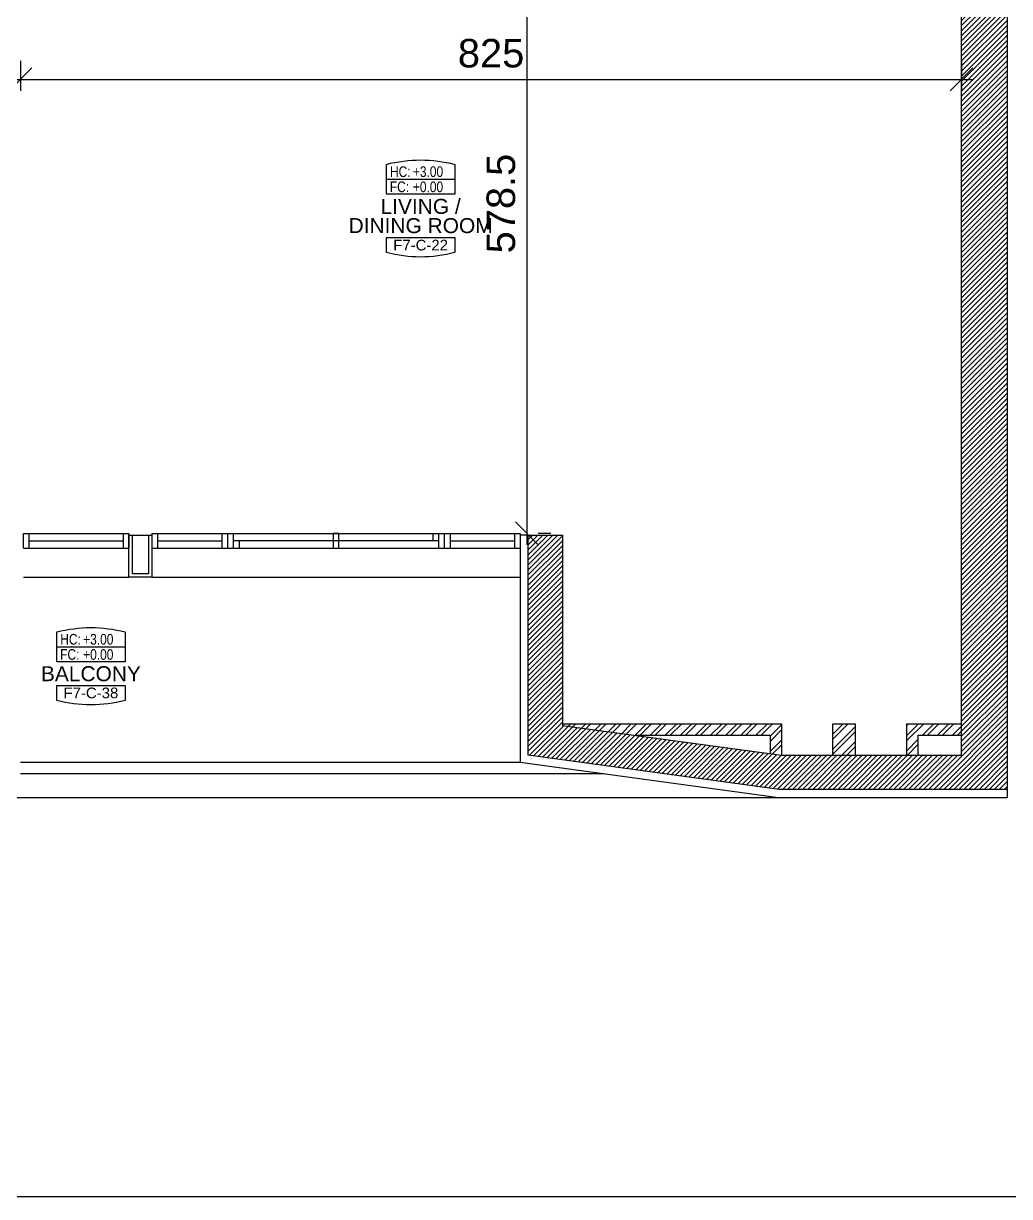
# Model space of a CAD drawing. Header units: metres. Extents: x 0 to 44.4, y -5.9 to 58.5.
# Drawn here: x 18.7 to 27.35, y 0 to 10.29 of the extents above; entities that cross this region are included whole.
import ezdxf
from ezdxf.enums import TextEntityAlignment as Align

# ---------------------------------------------------------------- set-up
doc = ezdxf.new("R2010")
doc.units = ezdxf.units.M
doc.header["$MEASUREMENT"] = 0
doc.header["$PDMODE"] = 3
doc.header["$PDSIZE"] = 0.3
doc.layers.get('0').update_dxf_attribs({"linetype": 'CONTINUOUS'})
doc.layers.get('DEFPOINTS').update_dxf_attribs({"linetype": 'CONTINUOUS'})
for name, color, linetype in [('A-ALU', 9, 'CONTINUOUS'), ('A-ANNO-IDTAG', 7, 'CONTINUOUS'), ('A-BALUST', 1, 'CONTINUOUS'), ('a-dim', 3, 'CONTINUOUS'), ('A-HATCH-CONC', 8, 'CONTINUOUS'), ('A-HATCH-WALL', 8, 'CONTINUOUS'), ('A-PROJECTION', 8, 'CONTINUOUS'), ('A-REVETEMENT', 1, 'CONTINUOUS'), ('a-stru-fac', 200, 'CONTINUOUS'), ('A-WALL', 4, 'CONTINUOUS'), ('Parcelle$0$N-PLOT', 5, 'CONTINUOUS'), ('S-2ND-3RD-4-5-6TH$0$N-PLOT', 5, 'CONTINUOUS'), ('S-7TH$0$A-STR 7-8TH', 2, 'CONTINUOUS'), ('S-7TH$0$N-PLOT', 5, 'CONTINUOUS')]:
    doc.layers.add(name, color=color, linetype=linetype)
doc.styles.add('A100-STEXT', font='ARIAL.TTF', dxfattribs={"height": 0.25})
doc.styles.add('BLOCK', font='ARIAL.TTF', dxfattribs={"width": 0.8, "height": 0.25})
doc.dimstyles.new('A100-DIM', dxfattribs={"dimtxt": 0.25, "dimasz": 0.2, "dimexe": 0.1, "dimexo": 0.3, "dimgap": 0.1, "dimtad": 1, "dimlfac": 100, "dimrnd": 0.5, "dimdsep": 46, "dimtxsty": 'A100-STEXT', "dimblk1": 'OBLIQUE', "dimblk2": 'OBLIQUE', "dimsah": 1, "dimcen": -0.05, "dimdle": 0.1, "dimclrd": 15, "dimclre": 15, "dimclrt": 256, "dimadec": 0, "dimazin": 0, "dimtfac": 0.28, "dimtix": 1, "dimtmove": 2, "dimatfit": 3, "dimldrblk": 'OBLIQUE', "dimfxl": 0, "dimtolj": 1, "dimarcsym": 0})

# ---------------------------------------------------------------- blocks, each defined once
blk = doc.blocks.new('IDTAG')
at = {"color": 7}
blk.add_line((-0.008, -0.0055), (0.008, -0.0055), dxfattribs=at)
for points in [[(-0.008, 0), (-0.008, 0.007, -0.128676), (0.008, 0.007), (0.008, 0)], [(0.008, -0.0055), (0.008, -0.009, -0.128676), (-0.008, -0.009), (-0.008, -0.0055)]]:
    blk.add_lwpolyline(points, format="xyb", dxfattribs=at)
blk.add_lwpolyline([(-0.008, 0.0035), (0.008, 0.0035), (0.008, 0), (-0.008, 0)], close=True, dxfattribs=at)
at = {"color": 7, "style": 'BLOCK', "width": 0.8}
for s, p in [('HC:', (-0.00716, 0.00404)), ('FC:', (-0.00719, 0.0005))]:
    blk.add_text(s, height=0.0025, dxfattribs=at).set_placement(p)
for p in [(-0.00181, 0.00405), (-0.00181, 0.00049)]:
    blk.add_attdef('+0.000', p, '', height=0.0025, dxfattribs=at)
at = {"color": 7, "style": 'BLOCK'}
for tag, height, p in [('NAME', 0.0035, (0, -0.00275)), ('ROOM', 0.0025, (0, -0.00725))]:
    blk.add_attdef(tag, text='', height=height, dxfattribs=at).set_placement(p, align=Align.MIDDLE)
blk = doc.blocks.new('IDTAG_2')
at = {"color": 7}
blk.add_line((-0.4, -0.141), (0.4, -0.141), dxfattribs=at)
for points in [[(-0.4, 0.366), (-0.4, 0.716, -0.128676), (0.4, 0.716), (0.4, 0.366)], [(0.4, -0.141), (0.4, -0.316, -0.128676), (-0.4, -0.316), (-0.4, -0.141)]]:
    blk.add_lwpolyline(points, format="xyb", dxfattribs=at)
blk.add_lwpolyline([(-0.4, 0.541), (0.4, 0.541), (0.4, 0.366), (-0.4, 0.366)], close=True, dxfattribs=at)
at = {"color": 7, "style": 'BLOCK', "width": 0.8}
for s, p in [('HC:', (-0.358, 0.568)), ('FC:', (-0.36, 0.391))]:
    blk.add_text(s, height=0.125, dxfattribs=at).set_placement(p)
for p in [(-0.09, 0.568), (-0.09, 0.39)]:
    blk.add_attdef('+0.000', p, '', height=0.125, dxfattribs=at)
at = {"color": 7, "style": 'BLOCK'}
for tag, height, p in [('NAME', 0.175, (0, 0.228)), ('NAME', 0.175, (0, 0)), ('ROOM', 0.125, (0, -0.228))]:
    blk.add_attdef(tag, text='', height=height, dxfattribs=at).set_placement(p, align=Align.MIDDLE)
blk = doc.blocks.new('A$C5D3262F0')
at = {"layer": 'A-ALU'}
for p, q in [((18.703, 5.815), (19.628, 5.815)), ((18.703, 5.685), (18.703, 5.815)), ((18.753, 5.685), (18.753, 5.815)), ((19.578, 5.815), (19.578, 5.685)), ((19.628, 5.815), (19.628, 5.685)), ((19.828, 5.815), (23.058, 5.815)), ((19.828, 5.815), (19.828, 5.685)), ((19.878, 5.815), (19.878, 5.685)), ((20.443, 5.815), (20.443, 5.685)), ((20.493, 5.815), (20.493, 5.685)), ((20.543, 5.815), (20.543, 5.685)), ((22.293, 5.815), (22.293, 5.75)), ((22.343, 5.815), (22.343, 5.685)), ((22.393, 5.815), (22.393, 5.685)), ((22.443, 5.815), (22.443, 5.685)), ((23.008, 5.815), (23.008, 5.685)), ((23.058, 5.815), (23.058, 5.685)), ((18.703, 5.685), (19.628, 5.685)), ((18.753, 5.75), (19.578, 5.75)), ((19.828, 5.685), (23.058, 5.685)), ((19.878, 5.75), (20.443, 5.75)), ((22.343, 5.75), (20.543, 5.75)), ((20.593, 5.75), (20.593, 5.685)), ((22.443, 5.75), (23.008, 5.75))]:
    blk.add_line(p, q, dxfattribs=at)
blk.add_lwpolyline([(21.468, 5.815), (21.418, 5.815), (21.418, 5.685), (21.468, 5.685)], close=True, dxfattribs=at)
blk = doc.blocks.new('_OBLIQUE')
at = {"color": 0, "linetype": 'ByBlock'}
blk.add_line((-0.5, -0.5), (0.5, 0.5), dxfattribs=at)
blk = doc.blocks.new('*D997')
at = {"layer": 'a-dim', "color": 15, "lineweight": -2}
for p, q in [((23.117, 11.7), (23.117, 5.715)), ((23.328, 11.6), (23.217, 11.6)), ((23.328, 5.815), (23.217, 5.815))]:
    blk.add_line(p, q, dxfattribs=at)
at = {"layer": 'DEFPOINTS', "color": 0}
for p in [(23.028, 11.6), (23.028, 5.815), (23.117, 5.815)]:
    blk.add_point(p, dxfattribs=at)
at = {"layer": 'a-dim', "color": 15, "lineweight": -2, "xscale": 0.2, "yscale": 0.2, "zscale": 0.2}
for p, rotation in [((23.117, 11.6), 90), ((23.117, 5.815), 270)]:
    blk.add_blockref('_OBLIQUE', p, dxfattribs=dict(at, rotation=rotation))
at = {"layer": 'a-dim', "insert": (22.89, 8.707), "char_height": 0.25, "attachment_point": 5, "rotation": 90, "style": 'A100-STEXT'}
blk.add_mtext('\\A1;578.5', dxfattribs=at)
blk = doc.blocks.new('*D998')
at = {"layer": 'a-dim', "color": 15, "lineweight": -2}
for p, q in [((18.678, 9.96), (18.678, 9.696)), ((26.928, 9.96), (26.928, 9.696)), ((18.578, 9.796), (27.028, 9.796))]:
    blk.add_line(p, q, dxfattribs=at)
at = {"layer": 'DEFPOINTS', "color": 0}
for p in [(18.678, 10.26), (26.928, 10.26), (26.928, 9.796)]:
    blk.add_point(p, dxfattribs=at)
at = {"layer": 'a-dim', "color": 15, "lineweight": -2, "xscale": 0.2, "yscale": 0.2, "zscale": 0.2, "rotation": 180}
blk.add_blockref('_OBLIQUE', (18.678, 9.796), dxfattribs=at)
at = {"layer": 'a-dim', "color": 15, "lineweight": -2, "xscale": 0.2, "yscale": 0.2, "zscale": 0.2}
blk.add_blockref('_OBLIQUE', (26.928, 9.796), dxfattribs=at)
at = {"layer": 'a-dim', "insert": (22.803, 10.024), "char_height": 0.25, "attachment_point": 5, "style": 'A100-STEXT'}
blk.add_mtext('\\A1;825', dxfattribs=at)

msp = doc.modelspace()

# ---------------------------------------------------------------- hatches: boundary and pattern name
at = {"layer": 'A-HATCH-CONC', "ltscale": 4}
h = msp.add_hatch(dxfattribs=at)
h.set_pattern_fill('ANSI31', color=256, scale=0.25, style=0)
h.paths.add_polyline_path([(23.42837, 4.13187), (23.42837, 5.8), (23.12837, 5.8), (23.12837, 3.87), (25.32837, 3.57), (27.32837, 3.57), (27.32837, 20.33), (26.92837, 20.33), (26.92837, 3.87), (25.34873, 3.87)])
at = {"layer": 'A-HATCH-WALL'}
h = msp.add_hatch(dxfattribs=at)
h.set_pattern_fill('ANSI32', color=256, scale=0.25, style=0)
h.paths.add_polyline_path([(25.34873, 4.14496), (23.42837, 4.14496), (23.42837, 4.13187), (24.06568, 4.04496), (25.24873, 4.04496), (25.24873, 3.88364), (25.34873, 3.87)])
h.paths.add_polyline_path([(25.99873, 4.14496), (25.79873, 4.14496), (25.79873, 3.87), (25.99873, 3.87)])
h.paths.add_polyline_path([(26.92837, 4.14496), (26.44873, 4.14496), (26.44873, 3.87), (26.54873, 3.87), (26.54873, 4.04496), (26.92837, 4.04496)])

# ---------------------------------------------------------------- linework, layer by layer
at = {"layer": 'A-ALU'}
for p, q in [((18.70337, 5.43), (19.62837, 5.43)), ((19.82837, 5.43), (23.05837, 5.43))]:
    msp.add_line(p, q, dxfattribs=at)
at = {"layer": 'A-BALUST'}
for p, q in [((18.67837, 3.8089), (23.05837, 3.8089)), ((18.67837, 3.7089), (23.7917, 3.7089))]:
    msp.add_line(p, q, dxfattribs=at)
at = {"layer": 'A-PROJECTION'}
msp.add_line((15.84837, 3.5), (25.32837, 3.5), dxfattribs=at)
at = {"layer": 'A-REVETEMENT'}
for p, q in [((23.05837, 5.8), (23.05837, 3.8089)), ((23.12837, 5.8), (23.05837, 5.8)), ((23.05837, 3.8089), (25.32362, 3.5)), ((25.32362, 3.5), (27.32837, 3.5)), ((27.32837, 3.57), (27.32837, 3.5))]:
    msp.add_line(p, q, dxfattribs=at)
msp.add_lwpolyline([(19.62837, 5.8), (19.82837, 5.8), (19.82837, 5.43), (19.62837, 5.43)], close=True, dxfattribs=at)
at = {"layer": 'a-stru-fac'}
msp.add_lwpolyline([(19.65837, 5.8), (19.79837, 5.8), (19.79837, 5.46), (19.65837, 5.46)], close=True, dxfattribs=at)
at = {"layer": 'A-WALL'}
for p, q in [((23.42837, 4.14496), (25.34873, 4.14496)), ((25.34873, 4.14496), (25.34873, 3.87)), ((25.79873, 4.14496), (25.99873, 4.14496)), ((25.79873, 3.87), (25.79873, 4.14496)), ((25.99873, 3.87), (25.99873, 4.14496)), ((26.44873, 4.14496), (26.92837, 4.14496)), ((26.44873, 3.87), (26.44873, 4.14496)), ((24.06568, 4.04496), (25.24873, 4.04496)), ((25.24873, 4.04496), (25.24873, 3.88364)), ((26.54873, 4.04496), (26.92837, 4.04496)), ((26.54873, 3.87), (26.54873, 4.04496))]:
    msp.add_line(p, q, dxfattribs=at)
at = {"layer": 'Parcelle$0$N-PLOT'}
msp.add_lwpolyline([(0, 0), (38.90837, 0, 0.41421356), (41.90837, 3), (41.90837, 55.45463, 0.4229554), (38.81912, 58.4533), (0, 57.29794)], format="xyb", close=True, dxfattribs=at)
at = {"layer": 'S-2ND-3RD-4-5-6TH$0$N-PLOT'}
msp.add_lwpolyline([(0, 0), (38.90837, 0, 0.41421356), (41.90837, 3), (41.90837, 55.45463, 0.4229554), (38.81912, 58.4533), (0, 57.29794)], format="xyb", close=True, dxfattribs=at)
at = {"layer": 'S-7TH$0$A-STR 7-8TH'}
msp.add_lwpolyline([(27.32837, 3.57), (25.32837, 3.57), (23.12837, 3.87), (23.12837, 5.8), (23.42837, 5.8), (23.42837, 4.13187), (25.34873, 3.87), (26.92837, 3.87), (26.92837, 20.33), (27.32837, 20.33)], close=True, dxfattribs=at)
at = {"layer": 'S-7TH$0$N-PLOT'}
msp.add_line((0, 0), (38.90837, 0), dxfattribs=at)

# ---------------------------------------------------------------- block references
at = {"layer": 'A-ALU', "ltscale": 4}
msp.add_blockref('A$C5D3262F0', (0, 0), dxfattribs=at)
at = {"layer": 'A-ANNO-IDTAG'}
ref = msp.add_blockref('IDTAG_2', (22.18535, 8.51396), dxfattribs=dict(at, xscale=0.75, yscale=0.75, zscale=0.75))
ref.add_attrib('NAME', 'DINING ROOM', dxfattribs={"layer": '0', "color": 7, "height": 0.13125, "style": 'BLOCK'}).set_placement((22.18535, 8.51396), align=Align.MIDDLE)
ref.add_attrib('NAME', 'LIVING /', dxfattribs={"layer": '0', "color": 7, "height": 0.13125, "style": 'BLOCK'}).set_placement((22.18535, 8.68529), align=Align.MIDDLE)
ref.add_attrib('ROOM', 'F7-C-22', dxfattribs={"layer": '0', "color": 7, "height": 0.09375, "style": 'BLOCK'}).set_placement((22.18535, 8.34276), align=Align.MIDDLE)
ref.add_attrib('+0.000', '+0.00', (22.11757, 8.8068), dxfattribs={"layer": '0', "color": 7, "height": 0.09375, "style": 'BLOCK', "width": 0.8})
ref.add_attrib('+0.000', '+3.00', (22.11757, 8.94012), dxfattribs={"layer": '0', "color": 7, "height": 0.09375, "style": 'BLOCK', "width": 0.8})
ref = msp.add_blockref('IDTAG', (19.29463, 4.68793), dxfattribs=dict(at, xscale=37.5, yscale=37.5, zscale=37.5))
ref.add_attrib('+0.000', '+3.00', (19.22685, 4.83963), dxfattribs={"layer": '0', "color": 7, "height": 0.09375, "style": 'BLOCK', "width": 0.8})
ref.add_attrib('+0.000', '+0.00', (19.22685, 4.70631), dxfattribs={"layer": '0', "color": 7, "height": 0.09375, "style": 'BLOCK', "width": 0.8})
ref.add_attrib('ROOM', 'F7-C-38', dxfattribs={"layer": '0', "color": 7, "height": 0.09375, "style": 'BLOCK'}).set_placement((19.29463, 4.41605), align=Align.MIDDLE)
ref.add_attrib('NAME', 'BALCONY', dxfattribs={"layer": '0', "color": 7, "height": 0.13125, "style": 'BLOCK'}).set_placement((19.29463, 4.5848), align=Align.MIDDLE)

# ---------------------------------------------------------------- dimensions: what is measured, and where the dimension line sits
at = {"layer": 'a-dim'}
for p1, p2, distance, picture, middle in [((23.02837, 11.6), (23.02837, 5.815), 0.08904, '*D997', (22.88976, 8.7075)), ((18.67837, 10.26), (26.92837, 10.26), -0.46359, '*D998', (22.80337, 10.02405))]:
    dim = msp.add_aligned_dim(p1=p1, p2=p2, distance=distance, dimstyle='A100-DIM', dxfattribs=at)
    dim.commit()
    dim.dimension.update_dxf_attribs({"geometry": picture, "text_midpoint": middle})

doc.saveas('drawing.dxf')
